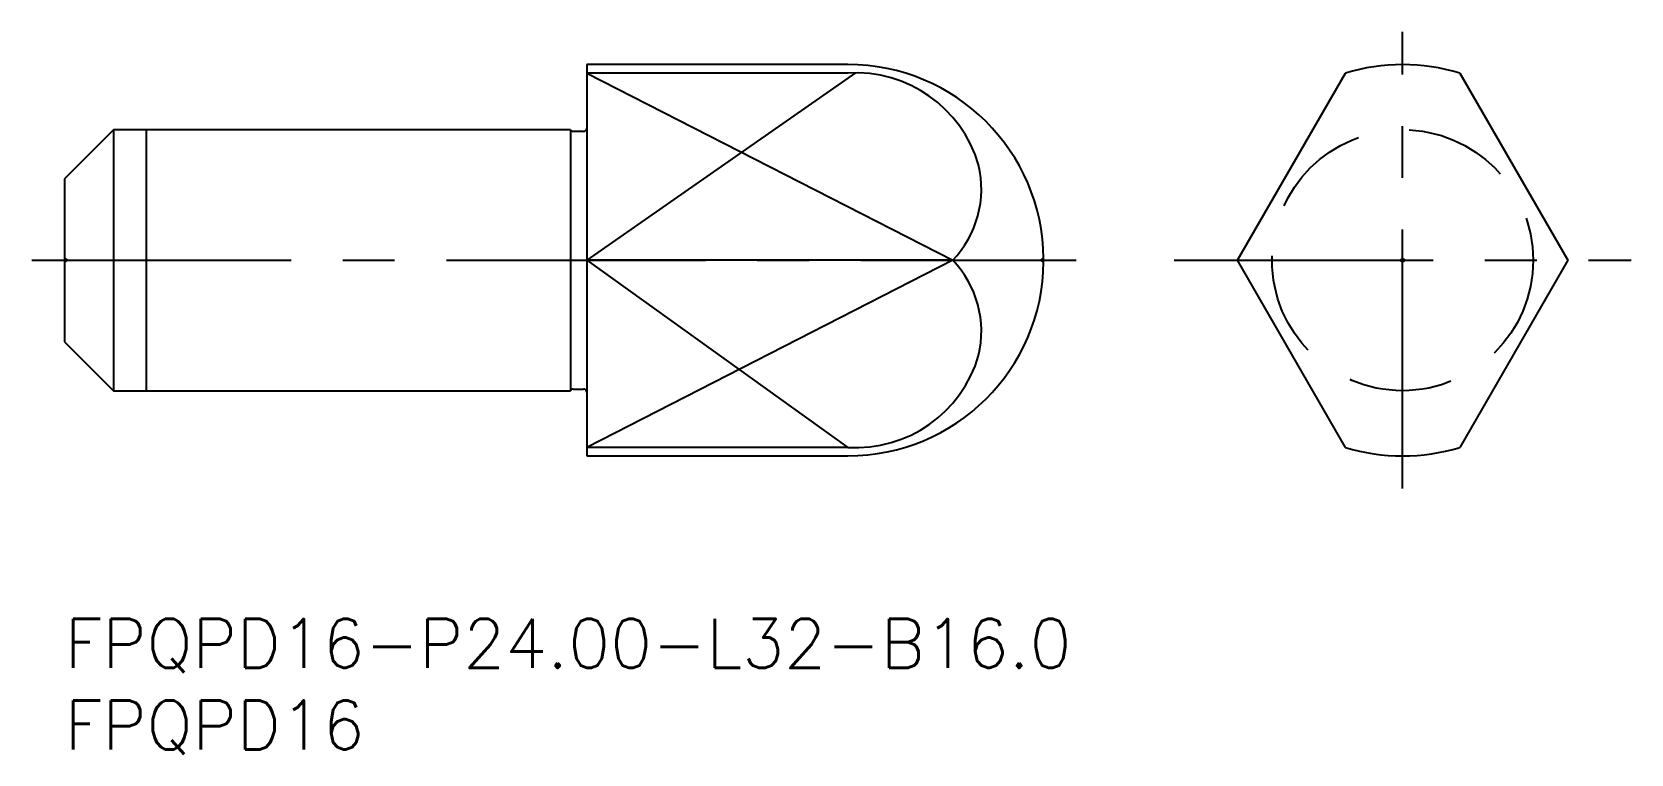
# Model space of a CAD drawing. Extents: x -2 to 96, y -8.3 to 36.
import ezdxf

# ---------------------------------------------------------------- set-up
doc = ezdxf.new("R2010")
doc.units = 0
doc.header["$LTSCALE"] = 0.5
doc.linetypes.add('CENTER', pattern=[50.8, 31.75, -6.35, 6.35, -6.35])
doc.linetypes.add('DASHED', pattern=[19.05, 12.7, -6.35])
for name, color, linetype in [('MSM_CENTER', 1, 'CENTER'), ('MSM_CONTINUOUS', 7, 'CONTINUOUS'), ('MSM_DASHED', 4, 'DASHED'), ('MSM_NARROW', 5, 'CONTINUOUS'), ('MSM_PART_NUMBER', 7, 'CONTINUOUS')]:
    doc.layers.add(name, color=color, linetype=linetype)
doc.styles.get("Standard").update_dxf_attribs({"font": 'txt.shx', "height": 1, "bigfont": 'bigfont.shx'})

# ---------------------------------------------------------------- blocks, each defined once
blk = doc.blocks.new('*U18')
at = {"layer": 'MSM_PART_NUMBER'}
blk.add_text('FPQPD16-P24.00-L32-B16.0', height=3, dxfattribs=at).set_placement((0, -3))
blk = doc.blocks.new('*U19')
at = {"layer": 'MSM_PART_NUMBER'}
blk.add_text('FPQPD16', height=3, dxfattribs=at).set_placement((0, -8))

msp = doc.modelspace()

# ---------------------------------------------------------------- linework, layer by layer
at = {"layer": 'MSM_CENTER'}
for p, q in [((82, 8), (82, 36)), ((-2, 22), (62, 22)), ((68, 22), (96, 22))]:
    msp.add_line(p, q, dxfattribs=at)
at = {"layer": 'MSM_CONTINUOUS'}
for p, q in [((48, 34), (32, 34)), ((32, 34), (32, 10)), ((48, 33.478), (32, 33.478)), ((71.873, 22), (78.5, 33.478)), ((85.5, 33.478), (92.127, 22)), ((3, 30), (0, 27)), ((31, 30), (3, 30)), ((3, 30), (3, 14)), ((31, 30), (31, 14)), ((31.8, 29.9), (31.173, 29.9)), ((0, 27), (0, 17)), ((54.438, 22), (32, 22)), ((60, 21.9), (60, 22.1)), ((78.5, 10.522), (71.873, 22)), ((92.127, 22), (85.5, 10.522)), ((0, 17), (3, 14)), ((3, 14), (31, 14)), ((31.173, 14.1), (31.8, 14.1)), ((48, 10.522), (32, 10.522)), ((32, 10), (48, 10))]:
    msp.add_line(p, q, dxfattribs=at)
msp.add_circle((82, 22), 0.0998, dxfattribs=at)
for centre, radius, start, end in [((48, 22), 12, 0.47633, 90), ((48.478, 25.639), 7.854, 16.33252, 93.48643), ((82, 22), 12, 73.04224, 106.95776), ((31.173, 30.1), 0.2, 210, 270), ((31.8, 30.1), 0.2, 270, 0), ((49.844, 26.375), 6.343, 316.39524, 13.42424), ((48, 22), 12, 270, 359.52367), ((49.844, 17.625), 6.343, 346.57576, 43.60476), ((48.478, 18.361), 7.854, 266.51357, 343.66748), ((31.173, 13.9), 0.2, 90, 150), ((31.8, 13.9), 0.2, 0, 90), ((82, 22), 12, 253.04224, 286.95776)]:
    msp.add_arc(centre, radius, start, end, dxfattribs=at)
at = {"layer": 'MSM_DASHED'}
for p, q in [((0.173, 22), (0, 22.1)), ((0, 21.9), (0.173, 22)), ((60, 22.1), (59.827, 22)), ((59.827, 22), (60, 21.9))]:
    msp.add_line(p, q, dxfattribs=at)
msp.add_circle((82, 22), 8, dxfattribs=at)
at = {"layer": 'MSM_NARROW'}
for p, q in [((48.478, 33.493), (32, 22)), ((32, 33.478), (54.438, 22)), ((5, 30), (5, 14)), ((54.438, 22), (32, 10.522)), ((32, 22), (48, 10.522))]:
    msp.add_line(p, q, dxfattribs=at)

# ---------------------------------------------------------------- block references
at = {"layer": 'MSM_CONTINUOUS'}
for name in ['*U18', '*U19']:
    msp.add_blockref(name, (0, 0), dxfattribs=at)

doc.saveas('drawing.dxf')
